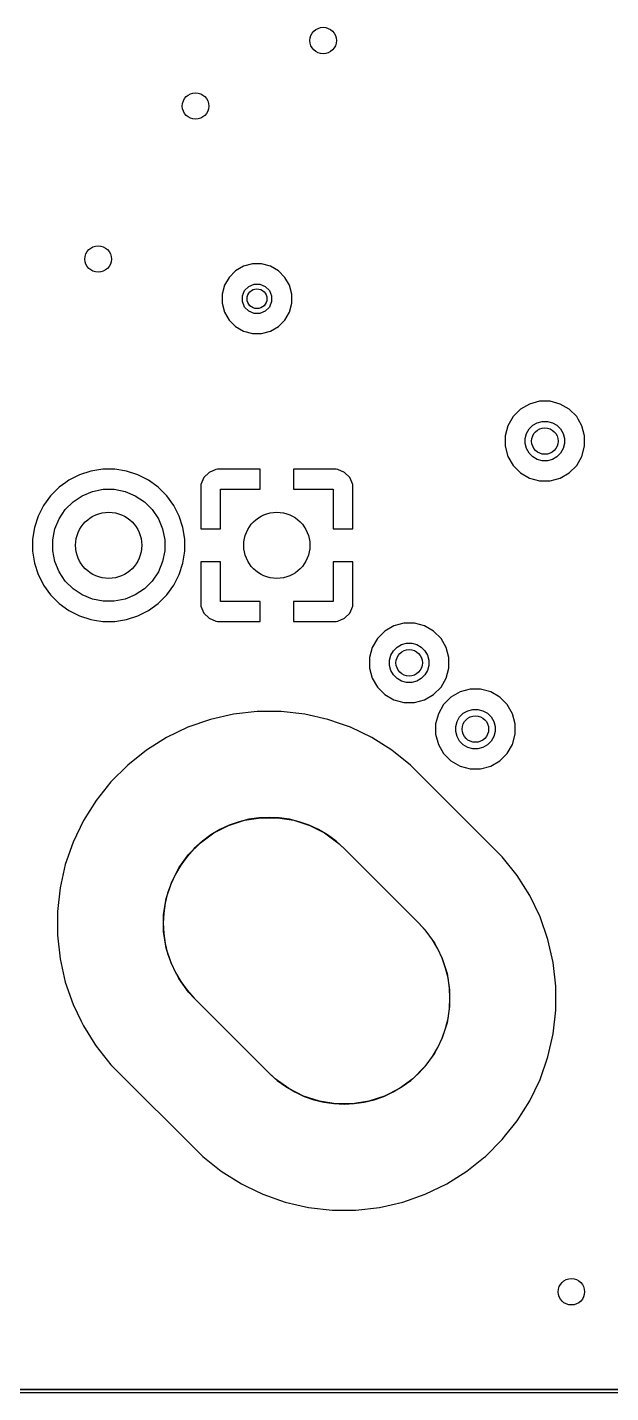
# Model space of a CAD drawing. Extents: x 89 to 178, y -115 to -57.
# Drawn here: x 152.03 to 160.84, y -115.02 to -94.4 of the extents above; entities that cross this region are included whole.
import ezdxf

# ---------------------------------------------------------------- set-up
doc = ezdxf.new("R2010")
doc.units = 0
doc.layers.add('BLACK', color=7, linetype='CONTINUOUS')

msp = doc.modelspace()

# ---------------------------------------------------------------- linework, layer by layer
at = {"layer": 'BLACK', "linetype": 'CONTINUOUS'}
for p, q in [((155.177335, -98.079495), (155.079495, -98.177335)), ((155.297164, -98.010312), (155.177335, -98.079495)), ((155.430817, -97.9745), (155.297164, -98.010312)), ((155.569183, -97.9745), (155.430817, -97.9745)), ((155.702836, -98.010312), (155.569183, -97.9745)), ((155.822665, -98.079495), (155.702836, -98.010312)), ((155.920505, -98.177335), (155.822665, -98.079495)), ((155.010312, -98.297164), (154.9745, -98.430817)), ((155.079495, -98.177335), (155.010312, -98.297164)), ((155.279323, -98.456105), (155.312919, -98.374997)), ((155.312919, -98.374997), (155.374997, -98.312919)), ((155.374997, -98.312919), (155.456105, -98.279323)), ((155.456105, -98.279323), (155.543895, -98.279323)), ((155.543895, -98.279323), (155.625003, -98.312919)), ((155.625003, -98.312919), (155.687081, -98.374997)), ((155.687081, -98.374997), (155.720677, -98.456105)), ((155.989688, -98.297164), (155.920505, -98.177335)), ((156.0255, -98.430817), (155.989688, -98.297164)), ((154.9745, -98.430817), (154.9745, -98.569183)), ((154.9745, -98.569183), (155.010312, -98.702836)), ((155.279323, -98.543895), (155.279323, -98.456105)), ((155.312919, -98.625003), (155.279323, -98.543895)), ((155.720677, -98.543895), (155.687081, -98.625003)), ((155.720677, -98.456105), (155.720677, -98.543895)), ((155.989688, -98.702836), (156.0255, -98.569183)), ((156.0255, -98.569183), (156.0255, -98.430817)), ((155.010312, -98.702836), (155.079495, -98.822665)), ((155.374997, -98.687081), (155.312919, -98.625003)), ((155.456105, -98.720677), (155.374997, -98.687081)), ((155.543895, -98.720677), (155.456105, -98.720677)), ((155.625003, -98.687081), (155.543895, -98.720677)), ((155.687081, -98.625003), (155.625003, -98.687081)), ((155.920505, -98.822665), (155.989688, -98.702836)), ((155.079495, -98.822665), (155.177335, -98.920505)), ((155.177335, -98.920505), (155.297164, -98.989688)), ((155.297164, -98.989688), (155.430817, -99.0255)), ((155.569183, -99.0255), (155.702836, -98.989688)), ((155.702836, -98.989688), (155.822665, -98.920505)), ((155.822665, -98.920505), (155.920505, -98.822665)), ((155.430817, -99.0255), (155.430819, -99.0255)), ((155.430819, -99.0255), (155.569181, -99.0255)), ((155.569181, -99.0255), (155.569183, -99.0255)), ((159.481284, -100.16948), (159.36948, -100.281284)), ((159.618216, -100.090423), (159.481284, -100.16948)), ((159.770943, -100.0495), (159.618216, -100.090423)), ((159.929057, -100.0495), (159.770943, -100.0495)), ((160.081784, -100.090423), (159.929057, -100.0495)), ((160.218716, -100.16948), (160.081784, -100.090423)), ((160.33052, -100.281284), (160.218716, -100.16948)), ((159.290423, -100.418216), (159.2495, -100.570943)), ((159.36948, -100.281284), (159.290423, -100.418216)), ((159.611994, -100.467372), (159.667372, -100.411994)), ((159.667372, -100.411994), (159.735195, -100.372836)), ((159.735195, -100.372836), (159.810842, -100.352567)), ((159.810842, -100.352567), (159.889158, -100.352567)), ((159.889158, -100.352567), (159.964805, -100.372836)), ((159.964805, -100.372836), (160.032628, -100.411994)), ((160.032628, -100.411994), (160.088006, -100.467372)), ((160.353417, -100.320943), (160.33052, -100.281284)), ((160.409577, -100.418216), (160.353417, -100.320943)), ((160.4505, -100.570943), (160.409577, -100.418216)), ((159.2495, -100.570943), (159.2495, -100.729057)), ((159.552567, -100.610842), (159.572836, -100.535195)), ((159.552567, -100.689158), (159.552567, -100.610842)), ((159.572836, -100.535195), (159.611994, -100.467372)), ((160.088006, -100.467372), (160.127164, -100.535195)), ((160.127164, -100.535195), (160.147433, -100.610842)), ((160.147433, -100.610842), (160.147433, -100.689158)), ((160.4505, -100.729057), (160.4505, -100.570943)), ((159.2495, -100.729057), (159.290423, -100.881784)), ((159.572836, -100.764805), (159.552567, -100.689158)), ((159.611994, -100.832628), (159.572836, -100.764805)), ((159.667372, -100.888006), (159.611994, -100.832628)), ((160.088006, -100.832628), (160.032628, -100.888006)), ((160.127164, -100.764805), (160.088006, -100.832628)), ((160.147433, -100.689158), (160.127164, -100.764805)), ((160.409577, -100.881784), (160.4505, -100.729057)), ((159.290423, -100.881784), (159.36948, -101.018716)), ((159.36948, -101.018716), (159.481284, -101.13052)), ((159.735195, -100.927164), (159.667372, -100.888006)), ((159.810842, -100.947433), (159.735195, -100.927164)), ((159.889158, -100.947433), (159.810842, -100.947433)), ((159.964805, -100.927164), (159.889158, -100.947433)), ((160.032628, -100.888006), (159.964805, -100.927164)), ((160.218716, -101.13052), (160.33052, -101.018716)), ((160.33052, -101.018716), (160.409577, -100.881784)), ((152.657008, -101.241002), (152.610214, -101.275)), ((152.818362, -101.158788), (152.657008, -101.241002)), ((152.990593, -101.102828), (152.818362, -101.158788)), ((153.169451, -101.0745), (152.990593, -101.102828)), ((153.169454, -101.0745), (153.169451, -101.0745)), ((153.350546, -101.0745), (153.169454, -101.0745)), ((153.350549, -101.0745), (153.350546, -101.0745)), ((153.529406, -101.102828), (153.350549, -101.0745)), ((153.701637, -101.158788), (153.529406, -101.102828)), ((153.862991, -101.241002), (153.701637, -101.158788)), ((153.862993, -101.241003), (153.862991, -101.241002)), ((153.862994, -101.241004), (153.862993, -101.241003)), ((153.985765, -101.330202), (153.862994, -101.241004)), ((154.698213, -101.202522), (154.652909, -101.305127)), ((154.777522, -101.123213), (154.698213, -101.202522)), ((154.880125, -101.077909), (154.777522, -101.123213)), ((154.905207, -101.075001), (154.880125, -101.077909)), ((154.90521, -101.075), (154.905207, -101.075001)), ((155.549999, -101.075), (154.90521, -101.075)), ((155.55, -101.075001), (155.549999, -101.075)), ((155.55, -101.375), (155.55, -101.075001)), ((156.050001, -101.075), (156.05, -101.075001)), ((156.05, -101.075001), (156.05, -101.375)), ((156.694797, -101.075), (156.050001, -101.075)), ((156.719872, -101.077909), (156.694797, -101.075)), ((156.822477, -101.123213), (156.719872, -101.077909)), ((156.901786, -101.202522), (156.822477, -101.123213)), ((156.94709, -101.305125), (156.901786, -101.202522)), ((159.481284, -101.13052), (159.618216, -101.209577)), ((159.618216, -101.209577), (159.770943, -101.2505)), ((159.770943, -101.2505), (159.770945, -101.2505)), ((159.770945, -101.2505), (159.929055, -101.2505)), ((159.929055, -101.2505), (159.929057, -101.2505)), ((159.929057, -101.2505), (160.081784, -101.209577)), ((160.081784, -101.209577), (160.218716, -101.13052)), ((152.510499, -101.347447), (152.382447, -101.475499)), ((152.610214, -101.275), (152.510499, -101.347447)), ((152.859313, -101.475367), (153.013258, -101.411601)), ((153.013258, -101.411601), (153.176685, -101.379093)), ((153.176685, -101.379093), (153.343315, -101.379093)), ((153.343315, -101.379093), (153.506742, -101.411601)), ((153.506742, -101.411601), (153.660687, -101.475367)), ((154.009501, -101.347447), (153.985765, -101.330202)), ((154.137553, -101.475499), (154.009501, -101.347447)), ((154.652909, -101.305127), (154.65, -101.330202)), ((154.65, -101.330202), (154.65, -101.974999)), ((154.95, -101.975), (154.95, -101.375)), ((154.95, -101.375), (155.55, -101.375)), ((156.05, -101.375), (156.65, -101.375)), ((156.65, -101.375), (156.65, -101.975)), ((156.949998, -101.330208), (156.94709, -101.305125)), ((156.949999, -101.33021), (156.949998, -101.330208)), ((156.949999, -101.974999), (156.949999, -101.33021)), ((152.276002, -101.622008), (152.193788, -101.783362)), ((152.379862, -101.479057), (152.276002, -101.622008)), ((152.382447, -101.475499), (152.379862, -101.479057)), ((152.602941, -101.685766), (152.720766, -101.567941)), ((152.720766, -101.567941), (152.859313, -101.475367)), ((153.660687, -101.475367), (153.799234, -101.567941)), ((153.799234, -101.567941), (153.917059, -101.685766)), ((154.243996, -101.622006), (154.137553, -101.475499)), ((154.326211, -101.783361), (154.243996, -101.622006)), ((152.193788, -101.783362), (152.137828, -101.955593)), ((152.446601, -101.978258), (152.510367, -101.824313)), ((152.510367, -101.824313), (152.602941, -101.685766)), ((153.917059, -101.685766), (154.009633, -101.824313)), ((154.009633, -101.824313), (154.073399, -101.978258)), ((154.382171, -101.955591), (154.326211, -101.783361)), ((152.137828, -101.955593), (152.1095, -102.13445)), ((152.414093, -102.141685), (152.446601, -101.978258)), ((154.073399, -101.978258), (154.105907, -102.141685)), ((154.382171, -101.955593), (154.382171, -101.955591)), ((154.4105, -102.13445), (154.382171, -101.955593)), ((154.65, -101.974999), (154.650001, -101.975)), ((154.650001, -101.975), (154.95, -101.975)), ((156.65, -101.975), (156.949998, -101.975)), ((156.949998, -101.975), (156.949999, -101.974999)), ((152.1095, -102.13445), (152.1095, -102.315549)), ((152.414093, -102.308315), (152.414093, -102.141685)), ((154.105907, -102.141685), (154.105907, -102.308315)), ((154.4105, -102.134454), (154.4105, -102.13445)), ((154.4105, -102.315546), (154.4105, -102.134454)), ((152.1095, -102.315549), (152.137828, -102.494406)), ((152.137828, -102.494406), (152.193788, -102.666637)), ((152.446601, -102.471742), (152.414093, -102.308315)), ((152.510367, -102.625687), (152.446601, -102.471742)), ((154.073399, -102.471742), (154.009633, -102.625687)), ((154.105907, -102.308315), (154.073399, -102.471742)), ((154.326211, -102.666639), (154.382171, -102.494409)), ((154.382171, -102.494409), (154.4105, -102.315546)), ((154.650002, -102.475), (154.650001, -102.475001)), ((154.650001, -102.475001), (154.650001, -103.119791)), ((154.95, -102.475), (154.650002, -102.475)), ((154.95, -103.075), (154.95, -102.475)), ((156.949999, -102.475), (156.65, -102.475)), ((156.65, -102.475), (156.65, -103.075)), ((156.95, -102.475001), (156.949999, -102.475)), ((156.95, -103.119795), (156.95, -102.475001)), ((152.193788, -102.666637), (152.252116, -102.781113)), ((152.602941, -102.764234), (152.510367, -102.625687)), ((154.009633, -102.625687), (153.917059, -102.764234)), ((154.243996, -102.827994), (154.326211, -102.666639)), ((152.252116, -102.781113), (152.276004, -102.827994)), ((152.276004, -102.827994), (152.382447, -102.974501)), ((152.720766, -102.882059), (152.602941, -102.764234)), ((152.859313, -102.974633), (152.720766, -102.882059)), ((153.799234, -102.882059), (153.660687, -102.974633)), ((153.917059, -102.764234), (153.799234, -102.882059)), ((154.137553, -102.974501), (154.243996, -102.827994)), ((152.382447, -102.974501), (152.510499, -103.102553)), ((152.510499, -103.102553), (152.657006, -103.208996)), ((153.013258, -103.038399), (152.859313, -102.974633)), ((153.176685, -103.070907), (153.013258, -103.038399)), ((153.343315, -103.070907), (153.176685, -103.070907)), ((153.506742, -103.038399), (153.343315, -103.070907)), ((153.660687, -102.974633), (153.506742, -103.038399)), ((153.862994, -103.208996), (154.009501, -103.102553)), ((154.009501, -103.102553), (154.137553, -102.974501)), ((154.650001, -103.119791), (154.652909, -103.144874)), ((155.55, -103.075), (154.95, -103.075)), ((155.55, -103.374998), (155.55, -103.075)), ((156.65, -103.075), (156.05, -103.075)), ((156.05, -103.075), (156.05, -103.374998)), ((156.94709, -103.144872), (156.949999, -103.119797)), ((156.949999, -103.119797), (156.95, -103.119795)), ((152.657006, -103.208996), (152.818361, -103.291211)), ((152.818361, -103.291211), (152.990591, -103.347171)), ((153.529409, -103.347171), (153.701639, -103.291211)), ((153.701639, -103.291211), (153.862994, -103.208996)), ((154.652909, -103.144874), (154.698213, -103.247477)), ((154.698213, -103.247477), (154.777522, -103.326786)), ((154.777522, -103.326786), (154.880127, -103.37209)), ((156.719874, -103.37209), (156.822477, -103.326786)), ((156.822477, -103.326786), (156.901786, -103.247477)), ((156.901786, -103.247477), (156.94709, -103.144872)), ((152.990591, -103.347171), (153.045616, -103.355886)), ((153.045616, -103.355886), (153.169451, -103.3755)), ((153.169451, -103.3755), (153.169454, -103.3755)), ((153.169454, -103.3755), (153.350549, -103.3755)), ((153.350549, -103.3755), (153.439977, -103.361335)), ((153.439977, -103.361335), (153.529409, -103.347171)), ((154.880127, -103.37209), (154.905203, -103.374999)), ((154.905203, -103.374999), (155.549998, -103.374999)), ((155.549998, -103.374999), (155.55, -103.374998)), ((156.05, -103.374998), (156.050001, -103.374999)), ((156.050001, -103.374999), (156.69479, -103.374999)), ((156.69479, -103.374999), (156.694791, -103.374998)), ((156.694791, -103.374998), (156.719874, -103.37209)), ((157.431284, -103.51948), (157.31948, -103.631284)), ((157.568216, -103.440423), (157.431284, -103.51948)), ((157.720943, -103.3995), (157.568216, -103.440423)), ((157.879057, -103.3995), (157.720943, -103.3995)), ((158.031784, -103.440423), (157.879057, -103.3995)), ((158.168716, -103.51948), (158.031784, -103.440423)), ((158.28052, -103.631284), (158.168716, -103.51948)), ((157.31948, -103.631284), (157.240423, -103.768216)), ((157.617372, -103.761994), (157.685195, -103.722836)), ((157.685195, -103.722836), (157.760842, -103.702567)), ((157.760842, -103.702567), (157.839158, -103.702567)), ((157.839158, -103.702567), (157.914805, -103.722836)), ((157.914805, -103.722836), (157.982628, -103.761994)), ((158.359577, -103.768216), (158.28052, -103.631284)), ((157.240423, -103.768216), (157.1995, -103.920943)), ((157.1995, -103.920943), (157.1995, -104.079057)), ((157.502567, -103.960842), (157.522836, -103.885195)), ((157.522836, -103.885195), (157.561994, -103.817372)), ((157.561994, -103.817372), (157.617372, -103.761994)), ((157.982628, -103.761994), (158.038006, -103.817372)), ((158.038006, -103.817372), (158.077164, -103.885195)), ((158.077164, -103.885195), (158.097433, -103.960842)), ((158.4005, -103.920943), (158.359577, -103.768216)), ((158.4005, -104.079057), (158.4005, -103.920943)), ((157.1995, -104.079057), (157.240423, -104.231784)), ((157.502567, -104.039158), (157.502567, -103.960842)), ((157.522836, -104.114805), (157.502567, -104.039158)), ((157.561994, -104.182628), (157.522836, -104.114805)), ((158.077164, -104.114805), (158.038006, -104.182628)), ((158.097433, -104.039158), (158.077164, -104.114805)), ((158.097433, -103.960842), (158.097433, -104.039158)), ((158.359577, -104.231784), (158.4005, -104.079057)), ((157.240423, -104.231784), (157.31948, -104.368716)), ((157.617372, -104.238006), (157.561994, -104.182628)), ((157.685195, -104.277164), (157.617372, -104.238006)), ((157.760842, -104.297433), (157.685195, -104.277164)), ((157.839158, -104.297433), (157.760842, -104.297433)), ((157.914805, -104.277164), (157.839158, -104.297433)), ((157.982628, -104.238006), (157.914805, -104.277164)), ((158.038006, -104.182628), (157.982628, -104.238006)), ((158.28052, -104.368716), (158.359577, -104.231784)), ((157.31948, -104.368716), (157.431284, -104.48052)), ((157.431284, -104.48052), (157.568216, -104.559577)), ((157.568216, -104.559577), (157.720943, -104.6005)), ((157.879057, -104.6005), (158.031784, -104.559577)), ((158.031784, -104.559577), (158.168716, -104.48052)), ((158.168716, -104.48052), (158.28052, -104.368716)), ((158.431284, -104.51948), (158.31948, -104.631284)), ((158.568216, -104.440423), (158.431284, -104.51948)), ((158.720943, -104.3995), (158.568216, -104.440423)), ((158.879057, -104.3995), (158.720943, -104.3995)), ((159.031784, -104.440423), (158.879057, -104.3995)), ((159.168716, -104.51948), (159.031784, -104.440423)), ((159.28052, -104.631284), (159.168716, -104.51948)), ((155.147368, -104.774062), (154.796905, -104.854053)), ((155.504577, -104.733815), (155.147368, -104.774062)), ((155.504579, -104.733815), (155.504577, -104.733815)), ((155.864051, -104.733815), (155.504579, -104.733815)), ((155.864052, -104.733815), (155.864051, -104.733815)), ((156.221261, -104.774062), (155.864052, -104.733815)), ((156.571724, -104.854053), (156.221261, -104.774062)), ((157.720943, -104.6005), (157.720945, -104.6005)), ((157.720945, -104.6005), (157.879055, -104.6005)), ((157.879055, -104.6005), (157.879057, -104.6005)), ((158.240423, -104.768216), (158.1995, -104.920943)), ((158.31948, -104.631284), (158.240423, -104.768216)), ((158.561994, -104.817372), (158.617372, -104.761994)), ((158.617372, -104.761994), (158.685195, -104.722836)), ((158.685195, -104.722836), (158.760842, -104.702567)), ((158.760842, -104.702567), (158.839158, -104.702567)), ((158.839158, -104.702567), (158.914805, -104.722836)), ((158.914805, -104.722836), (158.982628, -104.761994)), ((158.982628, -104.761994), (159.038006, -104.817372)), ((159.359577, -104.768216), (159.28052, -104.631284)), ((159.4005, -104.920943), (159.359577, -104.768216)), ((154.457609, -104.972777), (154.13374, -105.128745)), ((154.796905, -104.854053), (154.457609, -104.972777)), ((156.762886, -104.920943), (156.571724, -104.854053)), ((156.91102, -104.972777), (156.762886, -104.920943)), ((156.911024, -104.972779), (156.91102, -104.972777)), ((157.234897, -105.128749), (156.911024, -104.972779)), ((158.1995, -104.920943), (158.1995, -105.079057)), ((158.502567, -104.960842), (158.522836, -104.885195)), ((158.502567, -105.039158), (158.502567, -104.960842)), ((158.522836, -104.885195), (158.561994, -104.817372)), ((159.038006, -104.817372), (159.077164, -104.885195)), ((159.077164, -104.885195), (159.097433, -104.960842)), ((159.097433, -104.960842), (159.097433, -105.039158)), ((159.4005, -105.079057), (159.4005, -104.920943)), ((154.133735, -105.128748), (153.829355, -105.320002)), ((154.13374, -105.128745), (154.133735, -105.128748)), ((157.539271, -105.32), (157.234897, -105.128749)), ((158.1995, -105.079057), (158.240423, -105.231784)), ((158.522836, -105.114805), (158.502567, -105.039158)), ((158.561994, -105.182628), (158.522836, -105.114805)), ((158.617372, -105.238006), (158.561994, -105.182628)), ((159.038006, -105.182628), (158.982628, -105.238006)), ((159.077164, -105.114805), (159.038006, -105.182628)), ((159.097433, -105.039158), (159.077164, -105.114805)), ((159.359577, -105.231784), (159.4005, -105.079057)), ((153.829352, -105.320004), (153.548322, -105.544117)), ((153.829355, -105.320002), (153.829352, -105.320004)), ((157.539274, -105.320002), (157.539271, -105.32)), ((157.539277, -105.320004), (157.539274, -105.320002)), ((157.820307, -105.544117), (157.539277, -105.320004)), ((158.240423, -105.231784), (158.31948, -105.368716)), ((158.31948, -105.368716), (158.431284, -105.48052)), ((158.685195, -105.277164), (158.617372, -105.238006)), ((158.760842, -105.297433), (158.685195, -105.277164)), ((158.839158, -105.297433), (158.760842, -105.297433)), ((158.914805, -105.277164), (158.839158, -105.297433)), ((158.982628, -105.238006), (158.914805, -105.277164)), ((159.168716, -105.48052), (159.28052, -105.368716)), ((159.28052, -105.368716), (159.359577, -105.231784)), ((153.548322, -105.544117), (153.294117, -105.798322)), ((157.820313, -105.544123), (157.820307, -105.544117)), ((157.820318, -105.544127), (157.820313, -105.544123)), ((159.205873, -106.929682), (157.820318, -105.544127)), ((158.431284, -105.48052), (158.568216, -105.559577)), ((158.568216, -105.559577), (158.720943, -105.6005)), ((158.879057, -105.6005), (159.031784, -105.559577)), ((159.031784, -105.559577), (159.168716, -105.48052)), ((153.294117, -105.798322), (153.070004, -106.079352)), ((158.720943, -105.6005), (158.720945, -105.6005)), ((158.720945, -105.6005), (158.879055, -105.6005)), ((158.879055, -105.6005), (158.879057, -105.6005)), ((153.070002, -106.079355), (152.878748, -106.383735)), ((153.070004, -106.079352), (153.070002, -106.079355)), ((152.878745, -106.38374), (152.722777, -106.707609)), ((152.878748, -106.383735), (152.878745, -106.38374)), ((155.072021, -106.456108), (155.310803, -106.378523)), ((155.072021, -106.456108), (155.310803, -106.378523)), ((155.310803, -106.378523), (155.55878, -106.339247)), ((155.310803, -106.378523), (155.55878, -106.339247)), ((155.55878, -106.339247), (155.80985, -106.339247)), ((155.55878, -106.339247), (155.80985, -106.339247)), ((155.80985, -106.339247), (156.057827, -106.378523)), ((155.80985, -106.339247), (156.057827, -106.378523)), ((156.057827, -106.378523), (156.296609, -106.456108)), ((156.057827, -106.378523), (156.296609, -106.456108)), ((154.645198, -106.717665), (154.848318, -106.57009)), ((154.645198, -106.717665), (154.848318, -106.57009)), ((154.848318, -106.57009), (155.072021, -106.456108)), ((154.848318, -106.57009), (155.072021, -106.456108)), ((156.296609, -106.456108), (156.520312, -106.57009)), ((156.296609, -106.456108), (156.520312, -106.57009)), ((156.520312, -106.57009), (156.723432, -106.717665)), ((156.520312, -106.57009), (156.723432, -106.717665)), ((152.722777, -106.707609), (152.604053, -107.046905)), ((154.467665, -106.895198), (154.645198, -106.717665)), ((154.467665, -106.895198), (154.645198, -106.717665)), ((156.723432, -106.717665), (156.815686, -106.802944)), ((156.723432, -106.717665), (156.815686, -106.802944)), ((156.815686, -106.802944), (157.947056, -107.934314)), ((156.815686, -106.802944), (157.947056, -107.934314)), ((154.32009, -107.098318), (154.467665, -106.895198)), ((154.32009, -107.098318), (154.467665, -106.895198)), ((159.205876, -106.929686), (159.205873, -106.929682)), ((159.205882, -106.929692), (159.205876, -106.929686)), ((159.429995, -107.210722), (159.205882, -106.929692)), ((152.604053, -107.046905), (152.524062, -107.397368)), ((154.206108, -107.322021), (154.32009, -107.098318)), ((154.206108, -107.322021), (154.32009, -107.098318)), ((159.429997, -107.210725), (159.429995, -107.210722)), ((159.43, -107.210729), (159.429997, -107.210725)), ((159.621252, -107.515103), (159.43, -107.210729)), ((152.524062, -107.397368), (152.483815, -107.754577)), ((154.128523, -107.560803), (154.206108, -107.322021)), ((154.128523, -107.560803), (154.206108, -107.322021)), ((154.089247, -107.80878), (154.128523, -107.560803)), ((154.089247, -107.80878), (154.128523, -107.560803)), ((159.777221, -107.838976), (159.621252, -107.515103)), ((152.483815, -107.754577), (152.483815, -108.114052)), ((154.089247, -108.05985), (154.089247, -107.80878)), ((154.089247, -108.05985), (154.089247, -107.80878)), ((159.895947, -108.178277), (159.777221, -107.838976)), ((154.128523, -108.307827), (154.089247, -108.05985)), ((154.128523, -108.307827), (154.089247, -108.05985)), ((157.947056, -107.934314), (158.032335, -108.026568)), ((157.947056, -107.934314), (158.032335, -108.026568)), ((158.032335, -108.026568), (158.17991, -108.229688)), ((158.032335, -108.026568), (158.17991, -108.229688)), ((152.483815, -108.114052), (152.524062, -108.471261)), ((158.17991, -108.229688), (158.293892, -108.453391)), ((158.17991, -108.229688), (158.293892, -108.453391)), ((159.975937, -108.528737), (159.895947, -108.178277)), ((152.524062, -108.471261), (152.604053, -108.821724)), ((154.206108, -108.546609), (154.128523, -108.307827)), ((154.206108, -108.546609), (154.128523, -108.307827)), ((158.293892, -108.453391), (158.371477, -108.692173)), ((158.293892, -108.453391), (158.371477, -108.692173)), ((154.32009, -108.770312), (154.206108, -108.546609)), ((154.32009, -108.770312), (154.206108, -108.546609)), ((158.371477, -108.692173), (158.410753, -108.94015)), ((158.371477, -108.692173), (158.410753, -108.94015)), ((160.016185, -108.885949), (159.975937, -108.528737)), ((152.604053, -108.821724), (152.722777, -109.16102)), ((154.467665, -108.973432), (154.32009, -108.770312)), ((154.467665, -108.973432), (154.32009, -108.770312)), ((160.016185, -109.120943), (160.016185, -108.885949)), ((154.552944, -109.065686), (154.467665, -108.973432)), ((154.552944, -109.065686), (154.467665, -108.973432)), ((155.684314, -110.197056), (154.552944, -109.065686)), ((155.684314, -110.197056), (154.552944, -109.065686)), ((158.410753, -108.94015), (158.410753, -109.19122)), ((158.410753, -108.94015), (158.410753, -109.19122)), ((152.722777, -109.16102), (152.843823, -109.412374)), ((158.410753, -109.19122), (158.371477, -109.439197)), ((158.410753, -109.19122), (158.371477, -109.439197)), ((159.975937, -109.602633), (160.016185, -109.245421)), ((160.016185, -109.245421), (160.016185, -109.120943)), ((152.843823, -109.412374), (152.878749, -109.484897)), ((152.878749, -109.484897), (153.051342, -109.759577)), ((158.371477, -109.439197), (158.293892, -109.677979)), ((158.371477, -109.439197), (158.293892, -109.677979)), ((158.293892, -109.677979), (158.17991, -109.901683)), ((158.293892, -109.677979), (158.17991, -109.901683)), ((159.895947, -109.953093), (159.975937, -109.602633)), ((153.051342, -109.759577), (153.070002, -109.789274)), ((153.070002, -109.789274), (153.070004, -109.789277)), ((153.070004, -109.789277), (153.294117, -110.070307)), ((158.17991, -109.901683), (158.032335, -110.104802)), ((158.17991, -109.901683), (158.032335, -110.104802)), ((153.294117, -110.070307), (153.294123, -110.070313)), ((153.294123, -110.070313), (153.294127, -110.070318)), ((153.294127, -110.070318), (154.679682, -111.455873)), ((158.032335, -110.104802), (157.854802, -110.282335)), ((158.032335, -110.104802), (157.854802, -110.282335)), ((159.777221, -110.292394), (159.895947, -109.953093)), ((155.776568, -110.282335), (155.684314, -110.197056)), ((155.776568, -110.282335), (155.684314, -110.197056)), ((155.979688, -110.42991), (155.776568, -110.282335)), ((155.979688, -110.42991), (155.776568, -110.282335)), ((157.854802, -110.282335), (157.651683, -110.42991)), ((157.854802, -110.282335), (157.651683, -110.42991)), ((159.621252, -110.616267), (159.777221, -110.292394)), ((156.203391, -110.543892), (155.979688, -110.42991)), ((156.203391, -110.543892), (155.979688, -110.42991)), ((156.442173, -110.621477), (156.203391, -110.543892)), ((156.442173, -110.621477), (156.203391, -110.543892)), ((157.427979, -110.543892), (157.189197, -110.621477)), ((157.427979, -110.543892), (157.189197, -110.621477)), ((157.651683, -110.42991), (157.427979, -110.543892)), ((157.651683, -110.42991), (157.427979, -110.543892)), ((156.69015, -110.660753), (156.442173, -110.621477)), ((156.69015, -110.660753), (156.442173, -110.621477)), ((156.94122, -110.660753), (156.69015, -110.660753)), ((156.94122, -110.660753), (156.69015, -110.660753)), ((157.189197, -110.621477), (156.94122, -110.660753)), ((157.189197, -110.621477), (156.94122, -110.660753)), ((159.43, -110.920641), (159.621252, -110.616267)), ((159.370165, -110.995672), (159.43, -110.920641)), ((159.205873, -111.201688), (159.262242, -111.131004)), ((159.262242, -111.131004), (159.370165, -110.995672)), ((158.951688, -111.455873), (159.205873, -111.201688)), ((154.679682, -111.455873), (154.679686, -111.455876)), ((154.679686, -111.455876), (154.679692, -111.455882)), ((154.679692, -111.455882), (154.960722, -111.679995)), ((158.670641, -111.68), (158.921959, -111.479581)), ((158.921959, -111.479581), (158.951677, -111.455882)), ((158.951677, -111.455882), (158.951678, -111.45588)), ((158.951678, -111.45588), (158.951688, -111.455873)), ((154.960722, -111.679995), (154.960726, -111.679997)), ((154.960726, -111.679997), (154.960729, -111.68)), ((154.960729, -111.68), (155.265103, -111.871252)), ((158.366267, -111.871252), (158.670641, -111.68)), ((155.265103, -111.871252), (155.265112, -111.871256)), ((155.265112, -111.871256), (155.265117, -111.871259)), ((155.265117, -111.871259), (155.325835, -111.900499)), ((155.325835, -111.900499), (155.588976, -112.027221)), ((158.042394, -112.027221), (158.366267, -111.871252)), ((155.588976, -112.027221), (155.928277, -112.145947)), ((155.928277, -112.145947), (156.278737, -112.225937)), ((157.352633, -112.225937), (157.703093, -112.145947)), ((157.703093, -112.145947), (158.042394, -112.027221)), ((156.278737, -112.225937), (156.635949, -112.266185)), ((156.635949, -112.266185), (156.63595, -112.266185)), ((156.63595, -112.266185), (156.99542, -112.266185)), ((156.99542, -112.266185), (156.995421, -112.266185)), ((156.995421, -112.266185), (157.352633, -112.225937)), ((169.5, -115.025), (97.5, -115.025)), ((97.524182, -114.975), (169.475818, -114.975)), ((169.3755, -114.9745), (97.6245, -114.9745))]:
    msp.add_line(p, q, dxfattribs=at)
at = {"layer": 'BLACK'}
for centre, radius in [((156.5, -94.6), 0.2), ((154.572, -95.589), 0.2), ((153.1, -97.9), 0.2), ((155.5, -98.5), 0.15), ((159.85, -100.65), 0.2), ((153.26, -102.225), 0.5), ((153.26, -102.225), 0.5), ((155.8, -102.225), 0.5), ((155.8, -102.225), 0.5), ((157.8, -104), 0.2), ((158.8, -105), 0.2), ((160.25, -113.5), 0.2)]:
    msp.add_circle(centre, radius, dxfattribs=at)
at = {"layer": 'WHITE', "linetype": 'CONTINUOUS'}
for p, q in [((157.947056, -107.934315), (156.815685, -106.802944)), ((154.552944, -109.065685), (155.684315, -110.197056))]:
    msp.add_line(p, q, dxfattribs=at)
at = {"layer": 'WHITE'}
for centre, radius in [((156.5, -94.6), 0.2), ((154.572, -95.589), 0.2), ((153.1, -97.9), 0.2), ((155.5, -98.5), 0.15), ((159.85, -100.65), 0.2), ((153.26, -102.225), 0.5), ((155.8, -102.225), 0.5), ((157.8, -104), 0.2), ((158.8, -105), 0.2), ((160.25, -113.5), 0.2)]:
    msp.add_circle(centre, radius, dxfattribs=at)
for centre, start, end in [((155.684315, -107.934315), 45, 225), ((156.815685, -109.065685), 225, 405)]:
    msp.add_arc(centre, 1.599999, start, end, dxfattribs=at)

doc.saveas('drawing.dxf')
